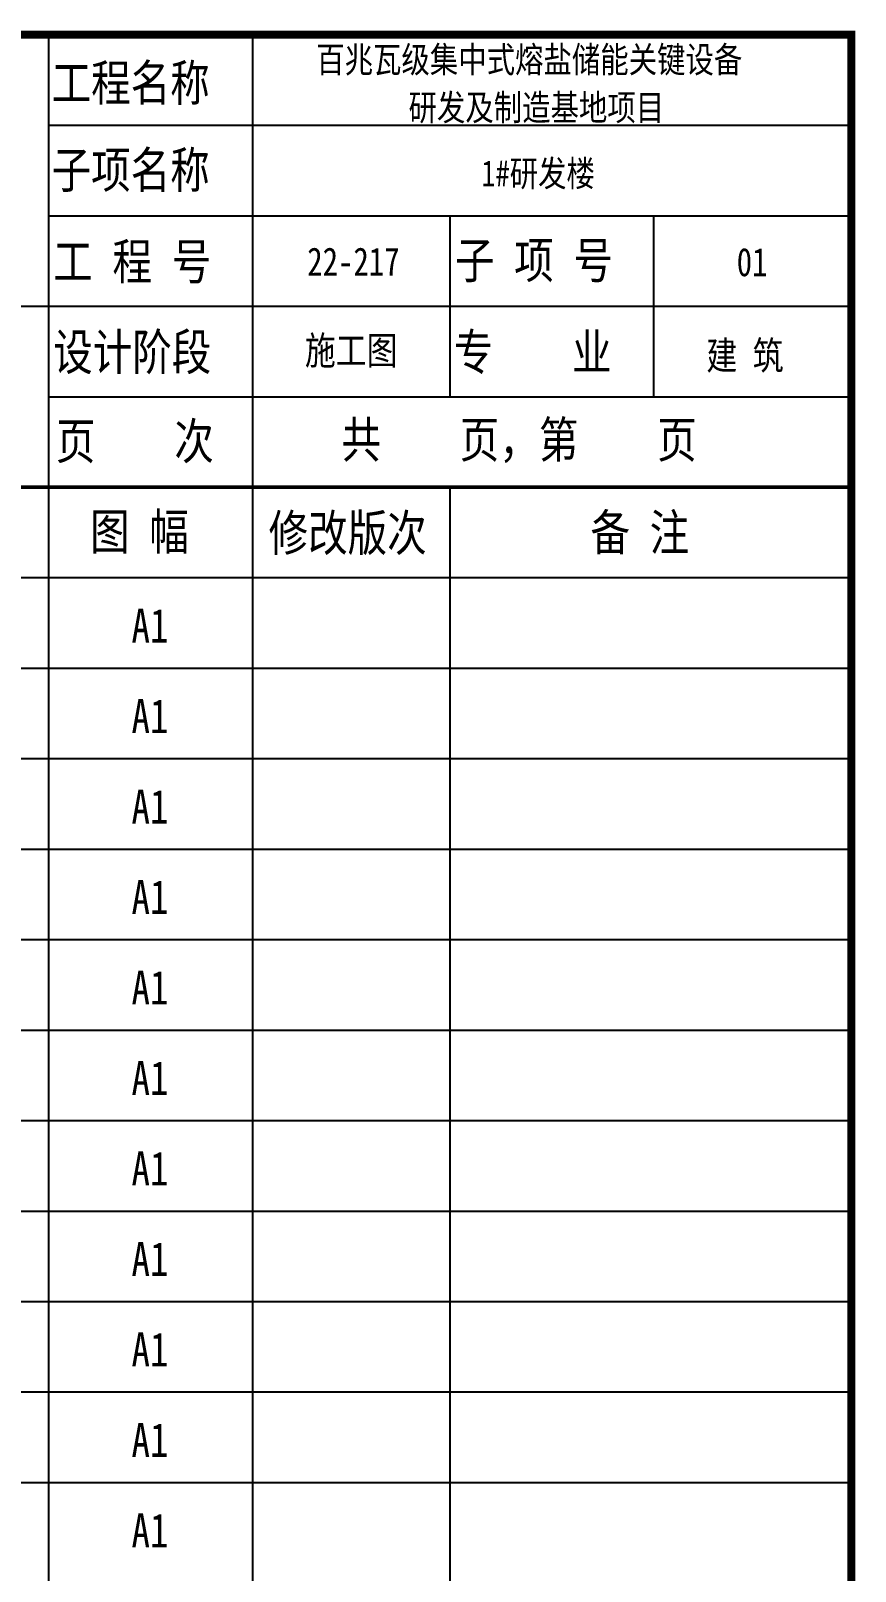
# Model space of a CAD drawing. Extents: x 1738711 to 2346805, y 1189731 to 2516152.
# Drawn here: x 1951671 to 1958955, y 2400011 to 2413630 of the extents above; entities that cross this region are included whole.
import ezdxf
from ezdxf.enums import TextEntityAlignment as Align

# ---------------------------------------------------------------- set-up
doc = ezdxf.new("R2010")
doc.units = 0
doc.header["$LTSCALE"] = 1000
doc.header["$MEASUREMENT"] = 0
doc.layers.add('A-文字', color=7, linetype='Continuous')
doc.styles.add('黑体', font='simhei_0.ttf', dxfattribs={"width": 0.9})

# ---------------------------------------------------------------- blocks, each defined once
blk = doc.blocks.new('ZJJT-目录单')
for p, q in [((12910, 4800), (12910, 28800)), ((14710, 28800), (14710, 4800)), ((12910, 28000), (20000, 28000)), ((12910, 27200), (20000, 27200)), ((16455, 25600), (16455, 27200)), ((18255, 25600), (18255, 27200)), ((9240, 26400), (20000, 26400)), ((12910, 25600), (20000, 25600)), ((1000, 24800), (20000, 24800)), ((16455, 4800), (16455, 24800)), ((1000, 24000), (20000, 24000)), ((1000, 23200), (20000, 23200)), ((1000, 22400), (20000, 22400)), ((1000, 21600), (20000, 21600)), ((1000, 20800), (20000, 20800)), ((1000, 20000), (20000, 20000)), ((1000, 19200), (20000, 19200)), ((1000, 18400), (20000, 18400)), ((1000, 17600), (20000, 17600)), ((1000, 16800), (20000, 16800)), ((1000, 16000), (20000, 16000))]:
    blk.add_line(p, q)
at = {"const_width": 70}
blk.add_lwpolyline([(1000, 800), (20000, 800), (20000, 28800), (1000, 28800)], close=True, dxfattribs=at)
at = {"const_width": 35}
blk.add_lwpolyline([(1000, 24800), (20000, 24800)], dxfattribs=at)
at = {"style": '黑体', "width": 0.8}
for s, p in [('工程名称', (12935, 28215)), ('子项名称', (12935, 27445)), ('工 程 号', (12949, 26635)), ('子 项 号', (16499, 26646)), ('设计阶段', (12949, 25835)), ('专    业', (16488, 25835)), ('页    次', (12973, 25047)), ('共    页，第    页', (15496, 25060)), ('图 幅', (13274, 24247)), ('修改版次', (14852, 24236)), ('备 注', (17696, 24240))]:
    blk.add_text(s, height=320, dxfattribs=at).set_placement(p)
at = {"color": 7, "style": '黑体', "width": 0.8}
for tag, height, p in [('工程名称', 230, (17262, 28373)), ('子项名称', 230, (17268, 27576)), ('工程号', 250, (15624, 26795)), ('子项号', 250, (19107, 26790)), ('设计阶段', 250, (15595, 26015)), ('专业', 250, (19081, 25968)), ('共页', 250, (16263, 25206)), ('第页', 250, (18121, 25203)), ('工程负责', 0.0000000001, (4672, 4286)), ('专业负责', 0.0000000001, (4697, 3276)), ('设计', 0.0000000001, (4723, 2308)), ('日期', 300, (4691, 1273))]:
    blk.add_attdef(tag, text='', height=height, dxfattribs=at).set_placement(p, align=Align.MIDDLE_CENTER)

msp = doc.modelspace()

# ---------------------------------------------------------------- block references
ref = msp.add_blockref('ZJJT-目录单', (1938920, 2384795.5))
ref.add_attrib('专业_001', '建 筑', (1957640.2, 2410634.8), dxfattribs={"color": 7, "height": 250, "style": '黑体', "width": 0.8})
ref.add_attrib('设计阶段_001', '施工图', (1954092.2, 2410679), dxfattribs={"color": 7, "height": 250, "style": '黑体', "width": 0.8})
ref.add_attrib('子项号_001', '01', (1957908.4, 2411461), dxfattribs={"color": 7, "height": 250, "style": '黑体', "width": 0.8})
ref.add_attrib('工程号_001', '22-217', (1954113.4, 2411465.1), dxfattribs={"color": 7, "height": 250, "style": '黑体', "width": 0.8})
ref.add_attrib('子项名称_001', '1#研发楼', (1955651.7, 2412255), dxfattribs={"color": 7, "height": 230, "style": '黑体', "width": 0.8})
ref.add_attrib('工程名称_001', '百兆瓦级集中式熔盐储能关键设备', (1954192.9, 2413261), dxfattribs={"color": 7, "height": 230, "style": '黑体', "width": 0.8})
ref.add_attrib('工程名称_002', '研发及制造基地项目', (1955008.5, 2412837.6), dxfattribs={"color": 7, "height": 230, "style": '黑体', "width": 0.8})

# ---------------------------------------------------------------- texts
at = {"layer": 'A-文字', "style": '黑体', "width": 0.8}
for p in [(1952560.5, 2408221.7), (1952560.5, 2407421.7), (1952560.5, 2406621.7), (1952560.5, 2405821.7), (1952560.5, 2405021.7), (1952560.5, 2404221.7), (1952560.5, 2403421.7), (1952560.5, 2402621.7), (1952560.5, 2401821.7), (1952560.5, 2401021.7), (1952560.5, 2400221.7)]:
    msp.add_text('A1', height=300, dxfattribs=at).set_placement(p)

doc.saveas('drawing.dxf')
